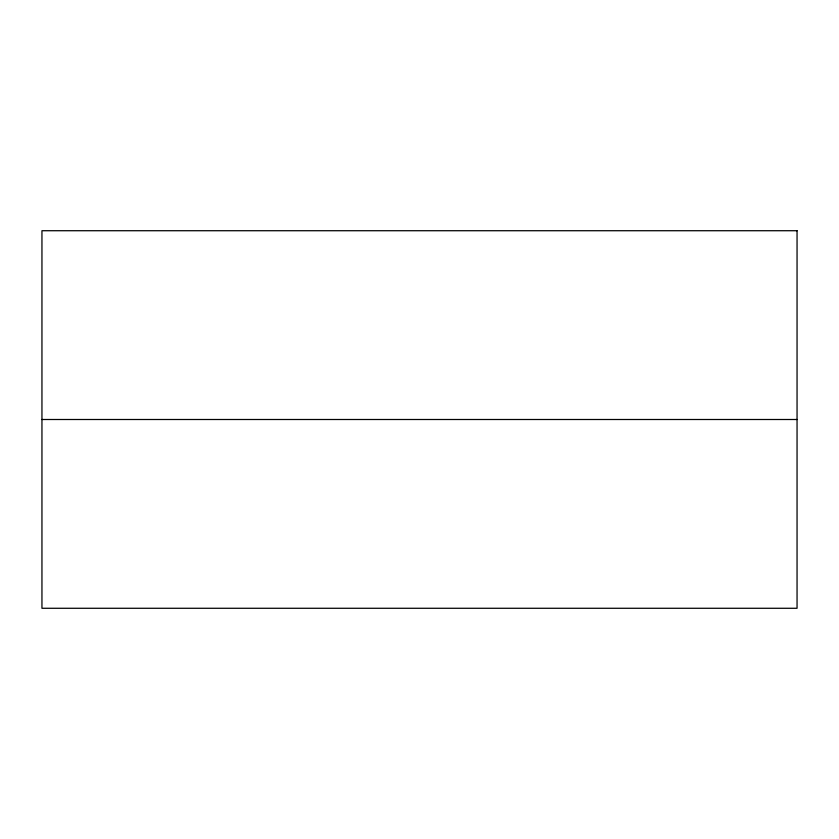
<?xml version="1.0" encoding="UTF-8"?>
<svg xmlns="http://www.w3.org/2000/svg" width="839" height="839" viewBox="0 0 839 839"><rect width="100%" height="100%" fill="white"/><g stroke="black" fill="none" stroke-linecap="round" stroke-linejoin="round"><path stroke-width="1.26" d="M41.95 419.5L797.05 419.5M797.05 230.725L41.95 230.725L41.95 608.275L797.05 608.275L797.05 230.725"/></g></svg>
